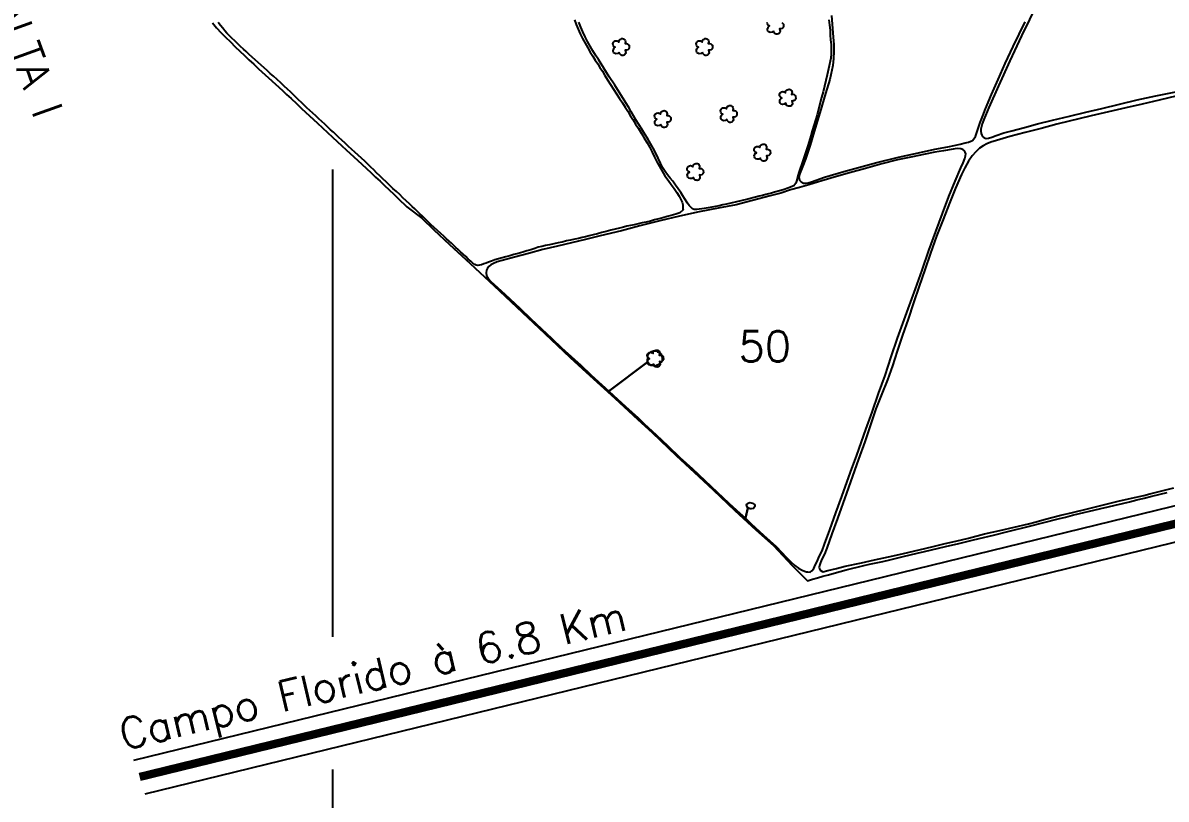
# Model space of a CAD drawing. Header units: millimetres. Extents: x 758395 to 764335, y 7809539 to 7813739.
# Drawn here: x 759837 to 760808, y 7810439 to 7811098 of the extents above; entities that cross this region are included whole.
import ezdxf
from ezdxf.enums import TextEntityAlignment as Align

# ---------------------------------------------------------------- set-up
doc = ezdxf.new("R2010")
doc.units = ezdxf.units.MM
doc.linetypes.add('CENTER2', pattern=[1.125, 0.75, -0.125, 0.125, -0.125])
doc.linetypes.add('CONTINUO', pattern=[0])
for name, color, linetype in [('0114000634', 1, 'Continuous'), ('0114000634006', 5, 'Continuous'), ('0114000634048', 5, 'Continuous'), ('0114000634049', 5, 'Continuous'), ('0114000634050', 5, 'Continuous'), ('0114000634051', 5, 'Continuous'), ('ESTRADA', 7, 'Continuous'), ('MALHA', 8, 'Continuous'), ('MATO', 3, 'Continuous'), ('TEXTO CONFRONTANTES', 7, 'Continuous'), ('TEXTO_NUN_TAL', 7, 'Continuous')]:
    doc.layers.add(name, color=color, linetype=linetype)
doc.layers.add('TEXTO_DIVERSOS', color=7, linetype='Continuous', lineweight=5)
doc.styles.add('Simplex', font='simplex.shx')

msp = doc.modelspace()

# ---------------------------------------------------------------- linework, layer by layer
at = {"layer": '0114000634', "color": 1, "linetype": 'ByBlock'}
for points in [[(760521.21, 7811100.84), (760521.67, 7811096.52), (760522.11, 7811092.23), (760522.31, 7811087.95), (760522.64, 7811083.91), (760522.98, 7811080.09), (760523.14, 7811076.28), (760523.2, 7811072.36), (760522.75, 7811068.33), (760520.96, 7811059.21), (760519.81, 7811054.23), (760518.61, 7811049.35), (760517.4, 7811044.57), (760516.31, 7811039.84), (760514.95, 7811035.04), (760512.4, 7811025.19), (760511.11, 7811020.4), (760509.77, 7811015.7), (760508.41, 7811011.21), (760507.1, 7811006.76), (760505.87, 7811002.42), (760503.39, 7810994.02), (760501.95, 7810989.75), (760500.47, 7810985.52), (760499.1, 7810981.29), (760496.05, 7810972.28), (760496.05, 7810972.28), (760494.83, 7810968.52), (760493.93, 7810964.9), (760493.93, 7810964.9), (760493.03, 7810962.24), (760491.39, 7810960.04), (760491.39, 7810960.04), (760486.37, 7810957.86), (760483.26, 7810956.88), (760480.4, 7810956.01), (760475.09, 7810954.57), (760472.31, 7810953.76), (760469.82, 7810953.14), (760467.49, 7810952.59), (760464.93, 7810951.87), (760461.92, 7810951.07), (760458.71, 7810950.25), (760452.43, 7810948.78), (760446.43, 7810947.31), (760434.09, 7810944.36), (760431.05, 7810943.75), (760428.05, 7810943.06), (760424.95, 7810942.46), (760421.77, 7810941.81), (760418.52, 7810941.19), (760415.31, 7810940.67), (760408.91, 7810939.88), (760406.75, 7810939.79), (760405.44, 7810940.48), (760403.86, 7810941.74), (760402.4, 7810943.29), (760401.04, 7810945.16), (760398.45, 7810949.15), (760397.08, 7810951.53), (760395.33, 7810954.32), (760393.25, 7810957.39), (760390.95, 7810960.65), (760388.55, 7810963.84), (760386.36, 7810966.54), (760384.24, 7810969.22), (760382.13, 7810972.26), (760380.02, 7810975.61), (760378.06, 7810979.32), (760374.17, 7810987.67), (760371.9, 7810991.87), (760369.71, 7810995.84), (760367.46, 7810999.84), (760364.88, 7811003.93), (760362.36, 7811008), (760359.75, 7811012.11), (760357.35, 7811015.95), (760355.31, 7811019.39), (760353.34, 7811022.89), (760351.23, 7811026.49), (760348.83, 7811030.34), (760346.44, 7811034.08), (760341.78, 7811041.68), (760339.4, 7811045.4), (760334.65, 7811052.44), (760332.28, 7811056.11), (760329.94, 7811059.82), (760325.42, 7811067.2), (760323.05, 7811070.9), (760320.76, 7811074.7), (760318.47, 7811078.7), (760316.24, 7811082.64), (760314.25, 7811086.62), (760312.32, 7811090.65), (760310.55, 7811094.61), (760308.74, 7811098.82)], [(759997.71, 7811098.38), (760001.3, 7811094.05), (760005.03, 7811089.99), (760008.92, 7811086.08), (760012.99, 7811082.18), (760016.93, 7811078.09), (760020.86, 7811074.22), (760024.84, 7811070.61), (760028.72, 7811067), (760032.76, 7811063.27), (760036.91, 7811059.42), (760045.43, 7811051.73), (760057.18, 7811040.93), (760060.74, 7811037.59), (760064.71, 7811033.99), (760069.09, 7811029.95), (760073.43, 7811025.73), (760086.83, 7811013.23), (760091.15, 7811009.13), (760099.63, 7811001.31), (760103.67, 7810997.53), (760107.68, 7810993.89), (760111.33, 7810990.51), (760117.72, 7810984.62), (760124.6, 7810978.38), (760128.5, 7810974.62), (760132.45, 7810970.96), (760136.23, 7810967.38), (760140.05, 7810963.85), (760143.85, 7810960.25), (760147.72, 7810956.49), (760151.64, 7810952.86), (760155.39, 7810949.23), (760162.89, 7810942.12), (760175.43, 7810932.67), (760175.43, 7810932.67), (760185.84, 7810922.61), (760199.1, 7810910.11), (760216.61, 7810893.94), (760237.01, 7810874.96), (760256.28, 7810856.98), (760274.8, 7810839.56), (760285.34, 7810829.64), (760301.38, 7810814.28), (760315.18, 7810801.74), (760339.45, 7810779.74), (760358.98, 7810761.72), (760371.11, 7810750.52), (760391.51, 7810731.16), (760410.62, 7810713.31), (760422.87, 7810701.82), (760441.31, 7810684.3), (760459.07, 7810667.97), (760474.09, 7810654.71), (760490.06, 7810637.7), (760503.13, 7810624.75), (760507.23, 7810625.94), (760511.59, 7810627.12), (760516.1, 7810628.46), (760520.78, 7810629.72), (760525.6, 7810631.11), (760530.76, 7810632.55), (760535.92, 7810633.84), (760550.72, 7810637.53), (760555.65, 7810638.65), (760561.23, 7810639.84), (760567.09, 7810641.07), (760572.89, 7810642.44), (760578.64, 7810643.87), (760584.27, 7810645.34), (760590.05, 7810646.65), (760596.17, 7810648.1), (760602.27, 7810649.47), (760608.32, 7810650.87), (760620.04, 7810653.66), (760631.48, 7810656.45), (760637.11, 7810657.78), (760642.78, 7810659.15), (760648.71, 7810660.57), (760660.96, 7810663.45), (760673.21, 7810666.47), (760691.36, 7810671.12), (760703.66, 7810674.18), (760715.9, 7810677.17), (760721.93, 7810678.76), (760727.96, 7810680.24), (760734.04, 7810681.7), (760746.15, 7810684.57), (760752.2, 7810685.96), (760758.25, 7810687.43), (760764.31, 7810688.86), (760770.4, 7810690.36), (760776.5, 7810691.8), (760782.66, 7810693.29), (760788.93, 7810694.83), (760795.24, 7810696.44), (760808.34, 7810699.57)]]:
    msp.add_lwpolyline(points, dxfattribs=at)
at = {"layer": '0114000634006', "linetype": 'ByBlock'}
msp.add_lwpolyline([(760305.18, 7811100.98), (760306.7, 7811096.95), (760308.3, 7811092.91), (760310.11, 7811088.95), (760312.09, 7811085.03), (760314.28, 7811081.09), (760316.4, 7811077.14), (760318.54, 7811073.44), (760320.71, 7811069.97), (760322.81, 7811066.76), (760324.85, 7811063.67), (760326.8, 7811060.55), (760328.81, 7811057.27), (760331.01, 7811053.78), (760333.3, 7811050.03), (760335.71, 7811046.1), (760338.29, 7811042.12), (760340.81, 7811038.05), (760343.41, 7811034.17), (760345.85, 7811030.44), (760348.15, 7811026.82), (760350.36, 7811023.31), (760352.46, 7811019.77), (760354.7, 7811016.2), (760357, 7811012.43), (760359.44, 7811008.53), (760361.92, 7811004.5), (760364.37, 7811000.47), (760366.74, 7810996.49), (760369.01, 7810992.54), (760371.09, 7810988.49), (760373.16, 7810984.39), (760375.15, 7810980.33), (760377.24, 7810976.27), (760379.49, 7810972.33), (760381.88, 7810968.37), (760384.6, 7810964.67), (760387.34, 7810961.24), (760389.84, 7810957.84), (760392.06, 7810954.46), (760393.96, 7810951.31), (760395.53, 7810948.48), (760396.5, 7810945.99), (760397.02, 7810943.94), (760397.22, 7810942.07), (760397.23, 7810940.59), (760397.35, 7810939.61), (760394.73, 7810937.04), (760391.08, 7810936.04), (760387.37, 7810934.93), (760383.73, 7810933.89), (760380.14, 7810932.87), (760376.69, 7810931.95), (760373.17, 7810931.02), (760369.56, 7810930.05), (760366.09, 7810929.14), (760362.72, 7810928.45), (760359.22, 7810927.61), (760355.82, 7810926.87), (760352.62, 7810926.32), (760349.68, 7810925.71), (760346.67, 7810924.95), (760343.38, 7810924.15), (760339.78, 7810923.3), (760335.89, 7810922.26), (760332.05, 7810921.24), (760328.27, 7810920.26), (760324.62, 7810919.22), (760321.08, 7810918.45), (760317.73, 7810917.65), (760314.59, 7810916.77), (760311.62, 7810916.02), (760308.65, 7810915.37), (760305.32, 7810914.65), (760301.84, 7810913.94), (760298.29, 7810913.18), (760294.77, 7810912.29), (760291.26, 7810911.53), (760287.66, 7810910.78), (760284.07, 7810910), (760280.61, 7810909.27), (760277.36, 7810908.48), (760274.42, 7810907.78), (760271.34, 7810906.84), (760268.16, 7810905.77), (760264.78, 7810904.73), (760261.16, 7810903.77), (760257.38, 7810902.65), (760253.69, 7810901.63), (760250.17, 7810900.61), (760246.81, 7810899.76), (760243.67, 7810898.81), (760240.61, 7810897.91), (760237.6, 7810897.02), (760234.73, 7810896.05), (760232.14, 7810895.11), (760230.05, 7810894.41), (760228.1, 7810893.69), (760226.27, 7810893.04), (760224.49, 7810892.51), (760223.02, 7810892.28), (760221.77, 7810892.59), (760220.45, 7810893.21), (760218.85, 7810894.34), (760217.06, 7810895.92), (760215.01, 7810897.77), (760212.77, 7810899.87), (760210.51, 7810901.97), (760208.36, 7810903.96), (760206.32, 7810905.93), (760204.38, 7810907.74), (760202.47, 7810909.56), (760200.66, 7810911.18), (760198.73, 7810913.01), (760196.48, 7810915), (760194.14, 7810917.33), (760191.53, 7810919.54), (760188.94, 7810921.97), (760186.11, 7810924.58), (760183.24, 7810927.18), (760180.76, 7810929.57), (760178.47, 7810931.84), (760176.02, 7810934.13), (760173.77, 7810936.28), (760171.63, 7810938.35), (760169.55, 7810940.33), (760167.41, 7810942.39), (760164.95, 7810944.73), (760162.32, 7810947.3), (760159.49, 7810949.91), (760156.73, 7810952.57), (760153.91, 7810955.16), (760151.05, 7810957.84), (760148.18, 7810960.57), (760145.18, 7810963.3), (760142.4, 7810965.97), (760139.74, 7810968.59), (760137.17, 7810971.13), (760134.69, 7810973.51), (760132.27, 7810975.76), (760129.87, 7810978.16), (760127.02, 7810980.79), (760124.17, 7810983.48), (760121.36, 7810986.01), (760118.69, 7810988.44), (760115.98, 7810990.96), (760113.11, 7810993.64), (760110.3, 7810996.33), (760107.61, 7810998.78), (760105.18, 7811001.03), (760102.85, 7811003.22), (760100.49, 7811005.49), (760098.06, 7811007.58), (760095.73, 7811009.87), (760093.21, 7811012.21), (760090.65, 7811014.6), (760088.05, 7811016.99), (760085.6, 7811019.39), (760083.07, 7811021.63), (760080.56, 7811023.99), (760078.02, 7811026.29), (760075.68, 7811028.48), (760073.24, 7811030.65), (760070.9, 7811032.94), (760068.5, 7811035.22), (760066.2, 7811037.52), (760063.92, 7811039.8), (760061.55, 7811042.1), (760058.78, 7811044.68), (760055.69, 7811047.54), (760052.67, 7811050.35), (760049.7, 7811052.95), (760046.84, 7811055.49), (760044.15, 7811057.85), (760041.58, 7811060.25), (760038.99, 7811062.5), (760036.46, 7811064.72), (760033.94, 7811066.95), (760031.41, 7811069.31), (760028.86, 7811071.61), (760026.39, 7811073.95), (760023.98, 7811076.14), (760021.62, 7811078.39), (760019.16, 7811080.62), (760016.66, 7811082.99), (760014.21, 7811085.33), (760011.99, 7811087.58), (760010.08, 7811089.56), (760008.36, 7811091.55), (760006.54, 7811093.74), (760004.62, 7811096.07), (760002.61, 7811098.55)], dxfattribs=at)
at = {"layer": '0114000634048', "linetype": 'ByBlock'}
for points in [[(760698.29, 7811114.98), (760684.7, 7811087.37), (760674.77, 7811066.18), (760665.24, 7811044.92), (760656.99, 7811026.5), (760652.79, 7811016.36), (760651.41, 7811012.75), (760650.61, 7811010.22), (760650.25, 7811008.15), (760650.21, 7811006.31), (760650.41, 7811004.53), (760650.95, 7811002.95), (760651.6, 7811001.85), (760652.87, 7811000.86), (760654.8, 7811000.27), (760656.7, 7811000.47), (760659.41, 7811001.43), (760663.2, 7811002.77), (760669.84, 7811004.93), (760676.6, 7811006.79), (760687.17, 7811009.58), (760698.36, 7811012.59), (760711.11, 7811015.7)], [(760711.11, 7811015.7), (760725.56, 7811019.22), (760739.37, 7811022.58), (760753.01, 7811025.6), (760767.79, 7811029.22), (760782.95, 7811032.86), (760798.88, 7811036.41), (760815.7, 7811039.76)]]:
    msp.add_lwpolyline(points, dxfattribs=at)
at = {"layer": '0114000634049', "linetype": 'ByBlock'}
msp.add_lwpolyline([(760523.28, 7811104.48), (760524.91, 7811086.21), (760525.33, 7811080.05), (760525.5, 7811073.99), (760525.14, 7811068.1), (760524.39, 7811062.22), (760521.89, 7811050.4), (760518.35, 7811038.3), (760513.56, 7811022.02), (760508.63, 7811006.04), (760505.26, 7810994.42), (760503.35, 7810988.51), (760501.36, 7810982.72), (760499.23, 7810977.39), (760496.42, 7810970.44), (760495.73, 7810967.55), (760496.29, 7810964.93), (760497.55, 7810963.38), (760499.55, 7810962.14), (760501.45, 7810962.17), (760503.59, 7810962.62), (760506.37, 7810963.46), (760517.43, 7810967.25), (760533.76, 7810972.1), (760549.53, 7810976.26), (760561.73, 7810979.73), (760580.3, 7810984.3), (760599.7, 7810988.69), (760611.09, 7810991), (760622.02, 7810993.19), (760627.52, 7810994.25), (760632.74, 7810995.37), (760636.97, 7810996.36), (760639.8, 7810997.13), (760641.7, 7810997.86), (760642.96, 7810998.56), (760644.35, 7810999.85), (760645.51, 7811001.91), (760646.8, 7811005.21), (760649.61, 7811013.65), (760651.74, 7811019.43), (760654, 7811025.24), (760659.31, 7811037.52), (760664.98, 7811050.25), (760670.91, 7811063.87), (760677.64, 7811078.3), (760687.89, 7811099.23)], dxfattribs=at)
at = {"layer": '0114000634050', "linetype": 'ByBlock'}
msp.add_lwpolyline([(760588.46, 7810855.54), (760594.61, 7810872.41), (760600.3, 7810888.48), (760605.96, 7810905.04), (760611.93, 7810921.26), (760617.6, 7810936.62), (760622.99, 7810950.81), (760628.4, 7810963.81), (760633.27, 7810975.19), (760635.08, 7810979.6), (760636.47, 7810983.14), (760637.13, 7810985.51), (760637.3, 7810987.22), (760636.99, 7810988.66), (760636.24, 7810989.83), (760635.01, 7810990.79), (760633.08, 7810991.48), (760630.15, 7810991.68), (760626.61, 7810991.22), (760618.55, 7810989.8), (760611.02, 7810988.47), (760602.81, 7810986.81), (760592.15, 7810984.58), (760579.55, 7810981.93), (760566.13, 7810978.59), (760552.35, 7810974.82), (760538.73, 7810971.11), (760527.71, 7810967.98), (760515.14, 7810964.26), (760504.05, 7810960.83), (760496.14, 7810958.7), (760488.48, 7810956.7), (760480.27, 7810953.75), (760471.17, 7810951.49), (760456.44, 7810947.51), (760442.37, 7810943.96), (760427.01, 7810940.99), (760410.98, 7810937.9), (760394.24, 7810934.22), (760377.66, 7810930.22), (760360.75, 7810925.98), (760345.11, 7810921.85), (760327.04, 7810917.66), (760314.62, 7810914.47), (760302.54, 7810911.59), (760290.68, 7810908.84), (760278.19, 7810905.84), (760266.21, 7810902.63), (760254.35, 7810899.39), (760243.62, 7810896.65), (760239.6, 7810895.32), (760236.45, 7810894.12), (760234.01, 7810892.79), (760232.33, 7810891.42), (760231.19, 7810889.95), (760230.3, 7810888.25), (760230.05, 7810886.02), (760230.54, 7810883.66), (760231.9, 7810881.18), (760234.09, 7810878.65), (760236.87, 7810876.11), (760245.93, 7810867.96), (760258.94, 7810855.75), (760268.18, 7810846.98), (760277.12, 7810838.52), (760285.97, 7810830.27), (760294.09, 7810822.48), (760302.32, 7810815.13), (760310.58, 7810807.65), (760319.15, 7810799.61), (760328.48, 7810791.16), (760334.33, 7810785.7), (760367.41, 7810810.49), (760367.19, 7810811.63), (760367.19, 7810812.67), (760367.35, 7810813.8), (760367.53, 7810815.97), (760368.06, 7810816.94), (760368.79, 7810817.77), (760370.28, 7810819.29), (760371.28, 7810819.59), (760372.31, 7810819.87), (760373.52, 7810819.96), (760374.6, 7810819.75), (760375.73, 7810819.16), (760376.97, 7810818.58), (760378.17, 7810818.04), (760378.79, 7810817.29), (760379, 7810816.22), (760379.39, 7810814.96), (760379.62, 7810813.85), (760379.66, 7810812.64), (760379.58, 7810811.65), (760378.93, 7810810.57), (760378.02, 7810809.69), (760376.98, 7810808.84), (760376.1, 7810808.09), (760375.32, 7810807.58), (760374.34, 7810807.09), (760373.4, 7810806.92), (760372.3, 7810807.13), (760370.3, 7810807.53), (760368.94, 7810808.36), (760367.89, 7810809.42), (760367.45, 7810810.46), (760334.36, 7810785.66), (760338.17, 7810782.1), (760348.53, 7810772.64), (760359.19, 7810763.02), (760364.45, 7810758.04), (760374.54, 7810748.45), (760384.31, 7810739.12), (760394.65, 7810729.3), (760405.31, 7810719.59), (760415.79, 7810709.74), (760426.36, 7810699.79), (760436.33, 7810690.48), (760445.6, 7810682.15), (760450.25, 7810677.73), (760452.34, 7810686.47), (760451.48, 7810687.89), (760451.24, 7810688.75), (760451.48, 7810689.65), (760452.14, 7810690.36), (760453.06, 7810690.81), (760454.13, 7810691.12), (760455.21, 7810690.96), (760456.27, 7810690.67), (760457.21, 7810690.07), (760457.92, 7810689.42), (760458.26, 7810688.54), (760458.21, 7810687.67), (760457.84, 7810686.76), (760457.14, 7810686.06), (760455.38, 7810685.77), (760454.27, 7810685.88), (760452.39, 7810686.45), (760450.3, 7810677.69), (760455.19, 7810673.03), (760465.71, 7810663.27), (760476.26, 7810653.67), (760480.88, 7810648.92), (760485.03, 7810644.54), (760488.81, 7810640.84), (760492.18, 7810637.7), (760495.39, 7810635.34), (760498.37, 7810633.77), (760500.54, 7810632.96), (760502.14, 7810632.39), (760503.17, 7810632.25), (760505.34, 7810632.11), (760506.75, 7810633.14), (760508.24, 7810635.06), (760509.6, 7810637.82), (760511.07, 7810641.02), (760513.04, 7810645.15), (760515.32, 7810650.19), (760517.5, 7810655.71), (760521.9, 7810667.86), (760527.06, 7810682.27), (760532.26, 7810696.11), (760539.56, 7810716.75), (760544.75, 7810731.45), (760552.58, 7810753.12), (760557.82, 7810767.95), (760563.23, 7810783.54), (760568.81, 7810799.05), (760574.02, 7810814.69), (760579.41, 7810830.59)], close=True, dxfattribs=at)
at = {"layer": '0114000634051', "linetype": 'ByBlock'}
for points in [[(760816.89, 7811036.31), (760801.61, 7811032.65), (760787.16, 7811029.33), (760773.18, 7811026.19), (760758.64, 7811022.87), (760743.99, 7811019.45), (760714.72, 7811012.3), (760701.35, 7811008.7), (760687.91, 7811005.2), (760674.93, 7811001.77), (760663.37, 7810998.5), (760658.77, 7810997.03), (760655.32, 7810995.63), (760652.22, 7810994.03), (760649.07, 7810991.88), (760645.79, 7810988.95), (760642.68, 7810985.32), (760639.69, 7810980.82), (760636.66, 7810975.32), (760633.72, 7810969.48), (760628.65, 7810957.92), (760623.5, 7810945.3), (760618.12, 7810931.45), (760612.66, 7810917.31), (760607.37, 7810902.81), (760602.71, 7810888.54), (760597.93, 7810874.68), (760593.04, 7810860.73), (760588.49, 7810846.74), (760583.8, 7810833.08), (760579.27, 7810819.66), (760575.06, 7810807.23), (760570.83, 7810795.22), (760566, 7810783.37), (760561.13, 7810770.68), (760556.56, 7810757.03), (760551.64, 7810742.63), (760546.44, 7810727.85), (760541.13, 7810713.54), (760535.98, 7810698.96), (760528.46, 7810677.52), (760523.71, 7810664.54), (760519.28, 7810652.27), (760517.32, 7810647.25), (760515.83, 7810644.09), (760514.74, 7810641.47), (760513.76, 7810639.44), (760513.09, 7810637.73), (760512.87, 7810636.25), (760513.14, 7810634.77), (760513.65, 7810633.58), (760516.08, 7810632.13), (760520.28, 7810633.34), (760527.71, 7810635.2), (760534.87, 7810636.99), (760548.78, 7810639.98), (760560, 7810642.35), (760571.64, 7810644.9), (760583.45, 7810647.63), (760589.37, 7810648.97), (760602.72, 7810652.1), (760610.91, 7810654.04), (760619.86, 7810656.28), (760628.94, 7810658.27), (760639.68, 7810660.97), (760653.24, 7810664.41), (760666.37, 7810667.3), (760678.57, 7810670.11), (760690.54, 7810673.14), (760697.04, 7810674.81), (760703.85, 7810676.57), (760718.12, 7810680.26), (760728.01, 7810682.66), (760740.63, 7810685.77), (760747.67, 7810687.51), (760754.32, 7810689.16), (760766.65, 7810692.14), (760778.11, 7810694.71), (760788.49, 7810697.17)], [(760788.49, 7810697.17), (760793.64, 7810698.43), (760803.91, 7810701.12), (760813.95, 7810703.48)]]:
    msp.add_lwpolyline(points, dxfattribs=at)
at = {"layer": 'ESTRADA', "linetype": 'ByBlock'}
for points in [[(759931.11, 7810472.37), (762485.11, 7811096.69)], [(759940.75, 7810443.85), (762492.24, 7811067.55)]]:
    msp.add_lwpolyline(points, dxfattribs=at)
at = {"layer": 'ESTRADA', "color": 7, "linetype": 'CENTER2', "ltscale": 80, "const_width": 7}
msp.add_lwpolyline([(759935.93, 7810458.11), (762488.67, 7811082.12)], dxfattribs=at)
at = {"layer": 'MALHA'}
for p, q in [((760100, 7810576.94), (760100, 7810973.75)), ((760100, 7809739.35), (760100, 7810464.29))]:
    msp.add_line(p, q, dxfattribs=at)
at = {"layer": 'MATO', "linetype": 'ByBlock'}
for points in [[(760368.79, 7810817.77), (760370.28, 7810819.29), (760371.28, 7810819.59), (760372.31, 7810819.87), (760373.52, 7810819.96), (760374.6, 7810819.75), (760375.73, 7810819.16), (760376.97, 7810818.58), (760378.17, 7810818.04), (760378.79, 7810817.29), (760379, 7810816.22), (760379.39, 7810814.96), (760379.62, 7810813.85), (760379.66, 7810812.64), (760379.58, 7810811.65), (760378.93, 7810810.57), (760378.02, 7810809.69), (760376.98, 7810808.84), (760376.1, 7810808.09), (760375.32, 7810807.58), (760374.34, 7810807.09), (760373.4, 7810806.92), (760372.3, 7810807.13), (760370.3, 7810807.53), (760368.94, 7810808.36), (760367.89, 7810809.42), (760367.39, 7810810.58), (760367.19, 7810811.63), (760367.19, 7810812.67), (760367.35, 7810813.8), (760367.53, 7810815.97), (760368.06, 7810816.94)], [(760452.14, 7810690.36), (760453.06, 7810690.81), (760454.13, 7810691.12), (760455.21, 7810690.96), (760456.27, 7810690.67), (760457.21, 7810690.07), (760457.92, 7810689.42), (760458.26, 7810688.54), (760458.21, 7810687.67), (760457.84, 7810686.76), (760457.14, 7810686.06), (760455.38, 7810685.77), (760454.27, 7810685.88), (760452.34, 7810686.47), (760451.48, 7810687.89), (760451.48, 7810687.89), (760451.24, 7810688.75), (760451.48, 7810689.65)]]:
    msp.add_lwpolyline(points, close=True, dxfattribs=at)
at = {"layer": 'MATO', "linetype": 'CONTINUO'}
for points in [[(760474.2, 7811091.41, 0), (760472.96, 7811090.37, 0), (760471.37, 7811090.19, 0), (760470.25, 7811090.62, 0), (760469.44, 7811091.41, 0), (760469.11, 7811092.31, 0), (760469.02, 7811093.64, 0), (760469.46, 7811094.48, 0), (760469.91, 7811095.1, 0), (760470.82, 7811095.72, 0), (760470.24, 7811095.91, 0), (760469.67, 7811096.38, 0), (760469, 7811097.44, 0), (760468.88, 7811098.7, 0)], [(760481.2, 7811098.62, 0), (760482.08, 7811097.92, 0), (760482.57, 7811097.36, 0), (760482.7, 7811095.14, 0), (760482.16, 7811094.14, 0), (760481.43, 7811093.48, 0), (760480.29, 7811093.17, 0), (760479.29, 7811093.26, 0), (760479.83, 7811091.18, 0), (760479.58, 7811090.3, 0), (760478.98, 7811089.45, 0), (760478.32, 7811088.93, 0), (760477.38, 7811088.7, 0), (760476.45, 7811088.75, 0), (760475.75, 7811088.95, 0), (760474.95, 7811089.74, 0), (760474.41, 7811090.45, 0), (760474.24, 7811091.52, 0)], [(760343.17, 7811073.32, 0), (760341.92, 7811072.28, 0), (760340.34, 7811072.09, 0), (760339.21, 7811072.53, 0), (760338.41, 7811073.32, 0), (760338.08, 7811074.22, 0), (760337.99, 7811075.55, 0), (760338.42, 7811076.39, 0), (760338.87, 7811077.01, 0), (760339.79, 7811077.63, 0), (760339.21, 7811077.82, 0), (760338.63, 7811078.29, 0), (760337.96, 7811079.35, 0), (760337.84, 7811080.61, 0), (760338.33, 7811081.92, 0), (760338.84, 7811082.4, 0), (760339.77, 7811082.96, 0), (760340.74, 7811083.09, 0), (760341.52, 7811082.98, 0), (760342.14, 7811082.7, 0), (760342.82, 7811082.09, 0), (760343.02, 7811083.25, 0), (760343.19, 7811083.71, 0), (760343.7, 7811084.35, 0), (760344.45, 7811084.62, 0), (760345.18, 7811084.95, 0), (760346.01, 7811085.03, 0), (760346.79, 7811084.91, 0), (760347.42, 7811084.58, 0), (760347.9, 7811084.07, 0), (760348.31, 7811083.26, 0), (760348.47, 7811082.35, 0), (760348.09, 7811080.73, 0), (760349.23, 7811080.75, 0), (760350.16, 7811080.53, 0), (760351.05, 7811079.83, 0), (760351.53, 7811079.27, 0), (760351.67, 7811077.04, 0), (760351.12, 7811076.05, 0), (760350.4, 7811075.38, 0), (760349.26, 7811075.08, 0), (760348.26, 7811075.17, 0), (760348.79, 7811073.09, 0), (760348.55, 7811072.21, 0), (760347.95, 7811071.36, 0), (760347.29, 7811070.83, 0), (760346.35, 7811070.6, 0), (760345.41, 7811070.66, 0), (760344.72, 7811070.86, 0), (760343.92, 7811071.64, 0), (760343.37, 7811072.35, 0), (760343.2, 7811073.43, 0)], [(760413.86, 7811073.32, 0), (760412.61, 7811072.28, 0), (760411.03, 7811072.09, 0), (760409.9, 7811072.53, 0), (760409.1, 7811073.32, 0), (760408.77, 7811074.22, 0), (760408.68, 7811075.55, 0), (760409.11, 7811076.39, 0), (760409.57, 7811077.01, 0), (760410.48, 7811077.63, 0), (760409.9, 7811077.82, 0), (760409.33, 7811078.29, 0), (760408.65, 7811079.35, 0), (760408.53, 7811080.61, 0), (760409.02, 7811081.92, 0), (760409.53, 7811082.4, 0), (760410.46, 7811082.96, 0), (760411.43, 7811083.09, 0), (760412.21, 7811082.98, 0), (760412.83, 7811082.7, 0), (760413.51, 7811082.09, 0), (760413.71, 7811083.25, 0), (760413.88, 7811083.71, 0), (760414.39, 7811084.35, 0), (760415.14, 7811084.62, 0), (760415.87, 7811084.95, 0), (760416.7, 7811085.03, 0), (760417.48, 7811084.91, 0), (760418.12, 7811084.58, 0), (760418.59, 7811084.07, 0), (760419, 7811083.26, 0), (760419.16, 7811082.35, 0), (760418.79, 7811080.73, 0), (760419.92, 7811080.75, 0), (760420.85, 7811080.53, 0), (760421.74, 7811079.83, 0), (760422.23, 7811079.27, 0), (760422.36, 7811077.04, 0), (760421.81, 7811076.05, 0), (760421.09, 7811075.38, 0), (760419.95, 7811075.08, 0), (760418.95, 7811075.17, 0), (760419.48, 7811073.09, 0), (760419.24, 7811072.21, 0), (760418.64, 7811071.36, 0), (760417.98, 7811070.83, 0), (760417.04, 7811070.6, 0), (760416.11, 7811070.66, 0), (760415.41, 7811070.86, 0), (760414.61, 7811071.64, 0), (760414.06, 7811072.35, 0), (760413.9, 7811073.43, 0)], [(760484.55, 7811030.25, 0), (760483.3, 7811029.2, 0), (760481.72, 7811029.02, 0), (760480.59, 7811029.46, 0), (760479.79, 7811030.24, 0), (760479.46, 7811031.14, 0), (760479.37, 7811032.47, 0), (760479.8, 7811033.31, 0), (760480.26, 7811033.94, 0), (760481.17, 7811034.55, 0), (760480.59, 7811034.74, 0), (760480.02, 7811035.21, 0), (760479.34, 7811036.27, 0), (760479.22, 7811037.53, 0), (760479.71, 7811038.85, 0), (760480.22, 7811039.32, 0), (760481.15, 7811039.89, 0), (760482.12, 7811040.02, 0), (760482.9, 7811039.91, 0), (760483.52, 7811039.62, 0), (760484.2, 7811039.02, 0), (760484.4, 7811040.17, 0), (760484.57, 7811040.63, 0), (760485.08, 7811041.27, 0), (760485.83, 7811041.55, 0), (760486.57, 7811041.87, 0), (760487.39, 7811041.95, 0), (760488.17, 7811041.84, 0), (760488.81, 7811041.5, 0), (760489.28, 7811040.99, 0), (760489.69, 7811040.18, 0), (760489.85, 7811039.27, 0), (760489.48, 7811037.66, 0), (760490.61, 7811037.67, 0), (760491.54, 7811037.45, 0), (760492.43, 7811036.75, 0), (760492.92, 7811036.19, 0), (760493.05, 7811033.97, 0), (760492.5, 7811032.97, 0), (760491.78, 7811032.31, 0), (760490.64, 7811032, 0), (760489.64, 7811032.09, 0), (760490.17, 7811030.01, 0), (760489.93, 7811029.13, 0), (760489.33, 7811028.28, 0), (760488.67, 7811027.76, 0), (760487.73, 7811027.53, 0), (760486.8, 7811027.58, 0), (760486.1, 7811027.78, 0), (760485.3, 7811028.57, 0), (760484.75, 7811029.28, 0), (760484.59, 7811030.35, 0)], [(760378.51, 7811012.15, 0), (760377.27, 7811011.11, 0), (760375.68, 7811010.92, 0), (760374.55, 7811011.36, 0), (760373.75, 7811012.15, 0), (760373.42, 7811013.05, 0), (760373.33, 7811014.38, 0), (760373.76, 7811015.22, 0), (760374.22, 7811015.84, 0), (760375.13, 7811016.46, 0), (760374.55, 7811016.65, 0), (760373.98, 7811017.12, 0), (760373.31, 7811018.18, 0), (760373.19, 7811019.44, 0), (760373.67, 7811020.76, 0), (760374.18, 7811021.23, 0), (760375.11, 7811021.8, 0), (760376.09, 7811021.93, 0), (760376.87, 7811021.81, 0), (760377.48, 7811021.53, 0), (760378.16, 7811020.93, 0), (760378.36, 7811022.08, 0), (760378.54, 7811022.54, 0), (760379.04, 7811023.18, 0), (760379.79, 7811023.46, 0), (760380.53, 7811023.78, 0), (760381.35, 7811023.86, 0), (760382.14, 7811023.75, 0), (760382.77, 7811023.41, 0), (760383.24, 7811022.9, 0), (760383.65, 7811022.09, 0), (760383.82, 7811021.18, 0), (760383.44, 7811019.57, 0), (760384.57, 7811019.58, 0), (760385.51, 7811019.36, 0), (760386.39, 7811018.66, 0), (760386.88, 7811018.1, 0), (760387.01, 7811015.87, 0), (760386.47, 7811014.88, 0), (760385.74, 7811014.22, 0), (760384.6, 7811013.91, 0), (760383.6, 7811014, 0), (760384.14, 7811011.92, 0), (760383.89, 7811011.04, 0), (760383.29, 7811010.19, 0), (760382.63, 7811009.67, 0), (760381.69, 7811009.43, 0), (760380.76, 7811009.49, 0), (760380.06, 7811009.69, 0), (760379.26, 7811010.48, 0), (760378.72, 7811011.19, 0), (760378.55, 7811012.26, 0)], [(760434.55, 7811016.46, 0), (760433.3, 7811015.42, 0), (760431.72, 7811015.23, 0), (760430.59, 7811015.67, 0), (760429.79, 7811016.46, 0), (760429.46, 7811017.36, 0), (760429.37, 7811018.69, 0), (760429.8, 7811019.53, 0), (760430.26, 7811020.15, 0), (760431.17, 7811020.77, 0), (760430.59, 7811020.95, 0), (760430.02, 7811021.43, 0), (760429.34, 7811022.49, 0), (760429.22, 7811023.75, 0), (760429.71, 7811025.06, 0), (760430.22, 7811025.53, 0), (760431.15, 7811026.1, 0), (760432.12, 7811026.23, 0), (760432.9, 7811026.12, 0), (760433.52, 7811025.84, 0), (760434.2, 7811025.23, 0), (760434.4, 7811026.39, 0), (760434.57, 7811026.85, 0), (760435.08, 7811027.49, 0), (760435.83, 7811027.76, 0), (760436.56, 7811028.09, 0), (760437.39, 7811028.16, 0), (760438.17, 7811028.05, 0), (760438.81, 7811027.72, 0), (760439.28, 7811027.21, 0), (760439.69, 7811026.39, 0), (760439.85, 7811025.49, 0), (760439.48, 7811023.87, 0), (760440.61, 7811023.89, 0), (760441.54, 7811023.66, 0), (760442.43, 7811022.97, 0), (760442.92, 7811022.41, 0), (760443.05, 7811020.18, 0), (760442.5, 7811019.19, 0), (760441.78, 7811018.52, 0), (760440.64, 7811018.22, 0), (760439.64, 7811018.31, 0), (760440.17, 7811016.23, 0), (760439.93, 7811015.35, 0), (760439.33, 7811014.5, 0), (760438.67, 7811013.97, 0), (760437.73, 7811013.74, 0), (760436.8, 7811013.8, 0), (760436.1, 7811014, 0), (760435.3, 7811014.78, 0), (760434.75, 7811015.49, 0), (760434.59, 7811016.57, 0)], [(760463, 7810983.72, 0), (760461.75, 7810982.68, 0), (760460.17, 7810982.49, 0), (760459.04, 7810982.93, 0), (760458.24, 7810983.72, 0), (760457.91, 7810984.62, 0), (760457.82, 7810985.95, 0), (760458.25, 7810986.79, 0), (760458.7, 7810987.41, 0), (760459.62, 7810988.03, 0), (760459.04, 7810988.22, 0), (760458.46, 7810988.69, 0), (760457.79, 7810989.75, 0), (760457.67, 7810991.01, 0), (760458.16, 7810992.33, 0), (760458.67, 7810992.8, 0), (760459.6, 7810993.36, 0), (760460.57, 7810993.5, 0), (760461.35, 7810993.38, 0), (760461.97, 7810993.1, 0), (760462.65, 7810992.49, 0), (760462.85, 7810993.65, 0), (760463.02, 7810994.11, 0), (760463.53, 7810994.75, 0), (760464.28, 7810995.03, 0), (760465.01, 7810995.35, 0), (760465.84, 7810995.43, 0), (760466.62, 7810995.32, 0), (760467.25, 7810994.98, 0), (760467.73, 7810994.47, 0), (760468.14, 7810993.66, 0), (760468.3, 7810992.75, 0), (760467.92, 7810991.13, 0), (760469.06, 7810991.15, 0), (760469.99, 7810990.93, 0), (760470.88, 7810990.23, 0), (760471.36, 7810989.67, 0), (760471.5, 7810987.44, 0), (760470.95, 7810986.45, 0), (760470.23, 7810985.79, 0), (760469.09, 7810985.48, 0), (760468.09, 7810985.57, 0), (760468.62, 7810983.49, 0), (760468.38, 7810982.61, 0), (760467.78, 7810981.76, 0), (760467.12, 7810981.24, 0), (760466.18, 7810981, 0), (760465.24, 7810981.06, 0), (760464.55, 7810981.26, 0), (760463.75, 7810982.05, 0), (760463.2, 7810982.75, 0), (760463.03, 7810983.83, 0)], [(760406.1, 7810967.35, 0), (760404.85, 7810966.31, 0), (760403.27, 7810966.13, 0), (760402.14, 7810966.56, 0), (760401.34, 7810967.35, 0), (760401.01, 7810968.25, 0), (760400.92, 7810969.58, 0), (760401.35, 7810970.42, 0), (760401.81, 7810971.04, 0), (760402.72, 7810971.66, 0), (760402.14, 7810971.85, 0), (760401.57, 7810972.32, 0), (760400.89, 7810973.38, 0), (760400.77, 7810974.64, 0), (760401.26, 7810975.96, 0), (760401.77, 7810976.43, 0), (760402.7, 7810977, 0), (760403.67, 7810977.13, 0), (760404.45, 7810977.01, 0), (760405.07, 7810976.73, 0), (760405.75, 7810976.13, 0), (760405.95, 7810977.28, 0), (760406.12, 7810977.74, 0), (760406.63, 7810978.38, 0), (760407.38, 7810978.66, 0), (760408.12, 7810978.98, 0), (760408.94, 7810979.06, 0), (760409.72, 7810978.95, 0), (760410.36, 7810978.61, 0), (760410.83, 7810978.1, 0), (760411.24, 7810977.29, 0), (760411.4, 7810976.38, 0), (760411.03, 7810974.77, 0), (760412.16, 7810974.78, 0), (760413.1, 7810974.56, 0), (760413.98, 7810973.86, 0), (760414.47, 7810973.3, 0), (760414.6, 7810971.08, 0), (760414.05, 7810970.08, 0), (760413.33, 7810969.42, 0), (760412.19, 7810969.11, 0), (760411.19, 7810969.2, 0), (760411.72, 7810967.12, 0), (760411.48, 7810966.24, 0), (760410.88, 7810965.39, 0), (760410.22, 7810964.87, 0), (760409.28, 7810964.64, 0), (760408.35, 7810964.69, 0), (760407.65, 7810964.89, 0), (760406.85, 7810965.68, 0), (760406.3, 7810966.39, 0), (760406.14, 7810967.46, 0)], [(760372.21, 7810808.85, 0), (760370.97, 7810807.81, 0), (760369.38, 7810807.62, 0), (760368.25, 7810808.06, 0), (760367.45, 7810808.85, 0), (760367.12, 7810809.75, 0), (760367.03, 7810811.08, 0), (760367.47, 7810811.92, 0), (760367.92, 7810812.54, 0), (760368.83, 7810813.16, 0), (760368.25, 7810813.35, 0), (760367.68, 7810813.82, 0), (760367.01, 7810814.88, 0), (760366.89, 7810816.14, 0), (760367.37, 7810817.46, 0), (760367.88, 7810817.93, 0), (760368.81, 7810818.49, 0), (760369.79, 7810818.63, 0), (760370.57, 7810818.51, 0), (760371.19, 7810818.23, 0), (760371.86, 7810817.62, 0), (760372.06, 7810818.78, 0), (760372.24, 7810819.24, 0), (760372.74, 7810819.88, 0), (760373.5, 7810820.16, 0), (760374.23, 7810820.48, 0), (760375.06, 7810820.56, 0), (760375.84, 7810820.45, 0), (760376.47, 7810820.11, 0), (760376.94, 7810819.6, 0), (760377.35, 7810818.79, 0), (760377.52, 7810817.88, 0), (760377.14, 7810816.26, 0), (760378.27, 7810816.28, 0), (760379.21, 7810816.06, 0), (760380.09, 7810815.36, 0), (760380.58, 7810814.8, 0), (760380.71, 7810812.57, 0), (760380.17, 7810811.58, 0), (760379.44, 7810810.92, 0), (760378.3, 7810810.61, 0), (760377.3, 7810810.7, 0), (760377.84, 7810808.62, 0), (760377.59, 7810807.74, 0), (760376.99, 7810806.89, 0), (760376.33, 7810806.37, 0), (760375.39, 7810806.13, 0), (760374.46, 7810806.19, 0), (760373.76, 7810806.39, 0), (760372.96, 7810807.18, 0), (760372.42, 7810807.88, 0), (760372.25, 7810808.96, 0)]]:
    msp.add_polyline3d(points, dxfattribs=at)

# ---------------------------------------------------------------- texts
at = {"layer": 'TEXTO CONFRONTANTES', "linetype": 'Continuous', "style": 'Simplex'}
msp.add_text('SANTA RITA e PONTE ALTA I', height=26, rotation=289.74867, dxfattribs=at).set_placement((759676.79, 7811465.88), align=Align.BOTTOM_LEFT)
at = {"layer": 'TEXTO_DIVERSOS', "linetype": 'Continuous', "style": 'Simplex'}
msp.add_text('Campo Florido à 6.8 Km', height=26, rotation=13.43016, dxfattribs=at).set_placement((759922.31, 7810480.82))
at = {"layer": 'TEXTO_NUN_TAL', "linetype": 'Continuous', "style": 'Simplex'}
msp.add_text('50', height=26, dxfattribs=at).set_placement((760444.41, 7810810.72))

doc.saveas('drawing.dxf')
